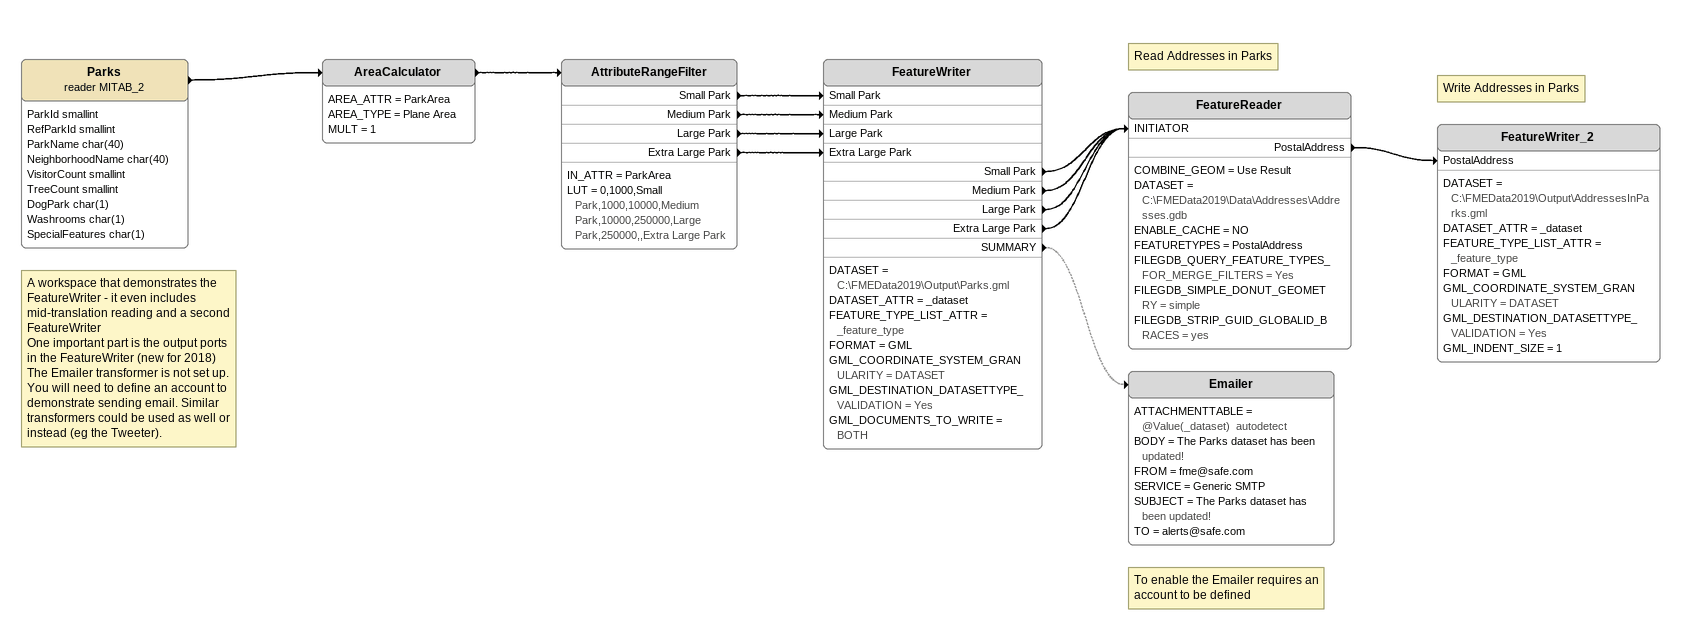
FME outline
Note: A workspace that demonstrates the FeatureWriter - it even includes mid-translation reading and a second FeatureWriter / One important part is the output ports in the FeatureWriter (new for 2018) / The Emailer transformer is not set up. You will need to define an account to demonstrate sending email. Similar transformers could be used as well or instead (eg the Tweeter).
Parks (reader MITAB_2)
    attributes: ParkId smallint, RefParkId smallint, ParkName char(40), NeighborhoodName char(40), VisitorCount smallint, TreeCount smallint, DogPark char(1), Washrooms char(1), SpecialFeatures char(1)
    -> AreaCalculator
AreaCalculator
    AREA_ATTR = ParkArea
    AREA_TYPE = Plane Area
    MULT = 1
    -> AttributeRangeFilter
AttributeRangeFilter
    IN_ATTR = ParkArea
    LUT = 0,1000,Small Park,1000,10000,Medium Park,10000,250000,Large Park,250000,,Extra Large Park
    Small Park -> FeatureWriter [Small Park]
    Medium Park -> FeatureWriter [Medium Park]
    Large Park -> FeatureWriter [Large Park]
    Extra Large Park -> FeatureWriter [Extra Large Park]
FeatureWriter
    DATASET = C:\FMEData2019\Output\Parks.gml
    DATASET_ATTR = _dataset
    FEATURE_TYPE_LIST_ATTR = _feature_type
    FORMAT = GML
    GML_COORDINATE_SYSTEM_GRANULARITY = DATASET
    GML_DESTINATION_DATASETTYPE_VALIDATION = Yes
    GML_DOCUMENTS_TO_WRITE = BOTH
    Small Park -> FeatureReader [INITIATOR]
    Medium Park -> FeatureReader [INITIATOR]
    Large Park -> FeatureReader [INITIATOR]
    Extra Large Park -> FeatureReader [INITIATOR]
    SUMMARY -> Emailer [off]
Note: Read Addresses in Parks
FeatureReader
    COMBINE_GEOM = Use Result
    DATASET = C:\FMEData2019\Data\Addresses\Addresses.gdb
    ENABLE_CACHE = NO
    FEATURETYPES = PostalAddress
    FILEGDB_QUERY_FEATURE_TYPES_FOR_MERGE_FILTERS = Yes
    FILEGDB_SIMPLE_DONUT_GEOMETRY = simple
    FILEGDB_STRIP_GUID_GLOBALID_BRACES = yes
    PostalAddress -> FeatureWriter_2 [PostalAddress]
Note: Write Addresses in Parks
FeatureWriter_2
    DATASET = C:\FMEData2019\Output\AddressesInParks.gml
    DATASET_ATTR = _dataset
    FEATURE_TYPE_LIST_ATTR = _feature_type
    FORMAT = GML
    GML_COORDINATE_SYSTEM_GRANULARITY = DATASET
    GML_DESTINATION_DATASETTYPE_VALIDATION = Yes
    GML_INDENT_SIZE = 1
Note: To enable the Emailer requires an account to be defined
Emailer
    ATTACHMENTTABLE = @Value(_dataset)  autodetect
    BODY = The Parks dataset has been updated!
    FROM = fme@safe.com
    SERVICE = Generic SMTP
    SUBJECT = The Parks dataset has been updated!
    TO = alerts@safe.com
